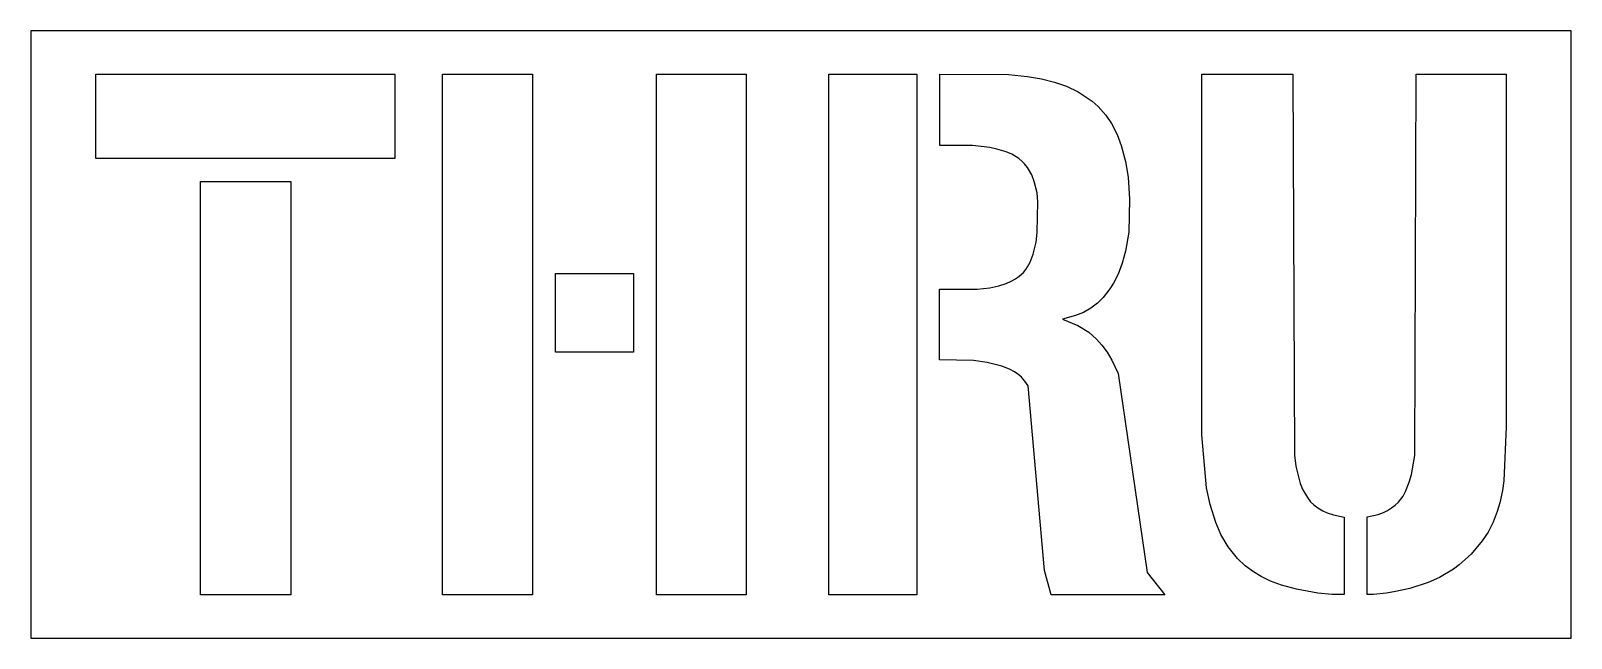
# Model space of a CAD drawing. Header units: inches. Extents: x 0 to 71, y 0 to 28.
import ezdxf

# ---------------------------------------------------------------- set-up
doc = ezdxf.new("R2010")
doc.units = ezdxf.units.IN
doc.header["$MEASUREMENT"] = 0
doc.layers.add('CUT', color=1, linetype='Continuous')

msp = doc.modelspace()

# ---------------------------------------------------------------- linework, layer by layer
at = {"layer": 'CUT'}
for points in [[(0, 0), (71, 0), (71, 28), (0, 28)], [(3, 26), (16.785, 26), (16.785, 22.109), (3, 22.109)], [(23.123, 25.997), (23.123, 2.001), (18.98, 2.001), (18.98, 25.997)], [(32.976, 25.997), (32.976, 2.001), (28.833, 2.001), (28.833, 25.997)], [(40.835, 25.997), (40.835, 2.001), (36.787, 2.001), (36.787, 25.997)], [(50.454, 21.975), (50.585, 21.255), (50.644, 20.239), (50.609, 18.725), (50.454, 17.836), (50.31, 17.296), (50.12, 16.788), (49.905, 16.373), (49.733, 16.101), (49.428, 15.701), (49.167, 15.451), (48.856, 15.212), (48.519, 15.02), (48.159, 14.871), (47.557, 14.706), (48.262, 14.416), (48.761, 14.102), (49.122, 13.78), (49.366, 13.508), (49.615, 13.178), (49.834, 12.811), (50.12, 12.205), (51.457, 3.021), (52.268, 2), (47.036, 2), (46.731, 3.123), (45.968, 11.637), (45.823, 11.852), (45.664, 12.027), (45.544, 12.134), (45.342, 12.281), (45.105, 12.408), (44.764, 12.538), (44.076, 12.707), (43.447, 12.805), (41.891, 12.837), (41.891, 16.088), (43.613, 16.088), (44.206, 16.156), (44.622, 16.243), (44.963, 16.355), (45.181, 16.453), (45.388, 16.573), (45.557, 16.69), (45.753, 16.862), (45.861, 16.994), (45.938, 17.113), (46.062, 17.335), (46.206, 17.698), (46.342, 18.262), (46.391, 18.7), (46.418, 20.116), (46.38, 20.538), (46.254, 21.054), (46.133, 21.354), (45.944, 21.692), (45.801, 21.872), (45.699, 21.979), (45.54, 22.119), (45.219, 22.317), (44.958, 22.423), (44.527, 22.551), (44.206, 22.617), (43.399, 22.707), (41.893, 22.707), (41.893, 26), (45.061, 25.979), (45.939, 25.895), (46.592, 25.787), (47.186, 25.638), (47.736, 25.446), (48.282, 25.193), (48.927, 24.75), (49.195, 24.511), (49.547, 24.109), (49.809, 23.725), (50.072, 23.213), (50.262, 22.705)], [(60.542, 5.575), (60.542, 2.008), (59.983, 2.008), (59.318, 2.082), (58.333, 2.254), (57.644, 2.444), (57.142, 2.636), (56.711, 2.849), (56.354, 3.061), (55.967, 3.342), (55.612, 3.677), (55.186, 4.21), (54.855, 4.781), (54.616, 5.335), (54.355, 6.161), (54.186, 6.934), (53.975, 9.368), (53.975, 25.996), (58.171, 25.996), (58.242, 8.437), (58.313, 7.929), (58.505, 7.135), (58.626, 6.835), (58.841, 6.483), (58.989, 6.291), (59.143, 6.143), (59.329, 6.004), (59.549, 5.873), (59.755, 5.776), (60.042, 5.68)], [(64.925, 2.805), (64.403, 2.572), (63.568, 2.296), (62.903, 2.148), (62.488, 2.082), (61.894, 2.019), (61.594, 2.019), (61.594, 5.596), (62.096, 5.701), (62.348, 5.797), (62.529, 5.887), (62.723, 6.004), (62.892, 6.133), (63.036, 6.274), (63.155, 6.414), (63.251, 6.553), (63.359, 6.767), (63.538, 7.198), (63.635, 7.547), (63.79, 8.415), (63.85, 26), (68, 26), (68, 9.745), (67.891, 7.247), (67.839, 6.809), (67.713, 6.246), (67.594, 5.843), (67.402, 5.353), (67.166, 4.887), (66.902, 4.481), (66.384, 3.868), (65.832, 3.375), (65.57, 3.188)], [(7.817, 21.054), (11.988, 21.054), (11.988, 2.001), (7.817, 2.001)], [(24.184, 16.807), (27.775, 16.807), (27.775, 13.186), (24.184, 13.186)]]:
    msp.add_lwpolyline(points, close=True, dxfattribs=at)

doc.saveas('drawing.dxf')
